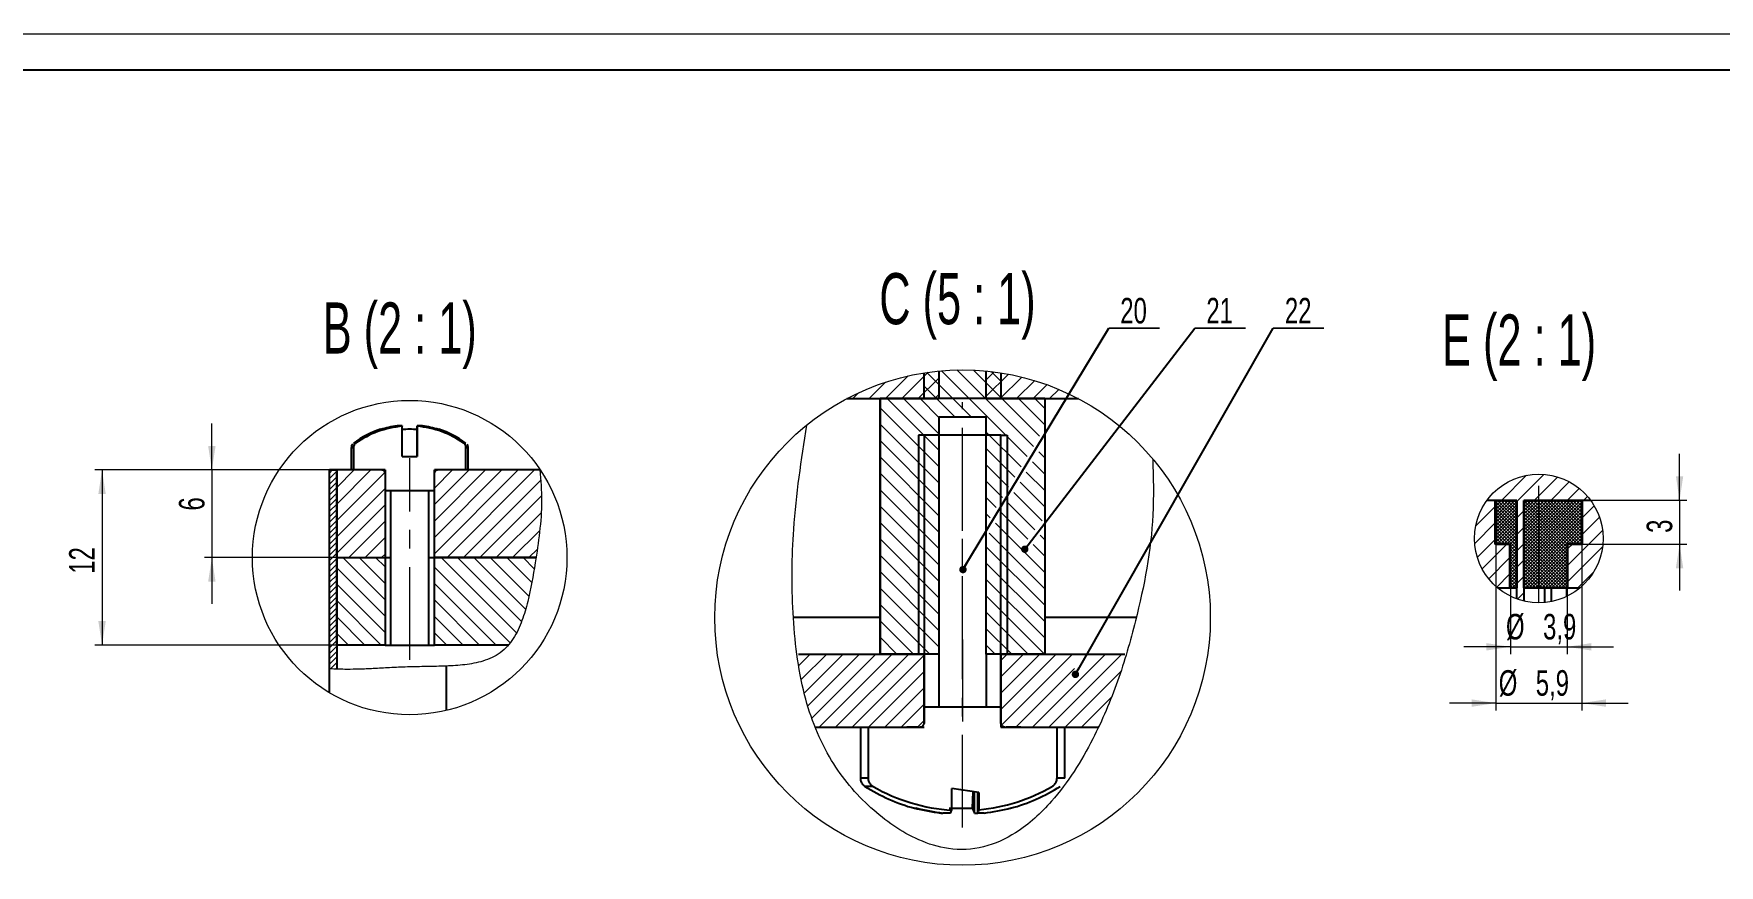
# Model space of a CAD drawing. Header units: millimetres. Extents: x 0 to 841, y -10 to 594.
# Drawn here: x 397.1 to 627.9, y 480.1 to 594 of the extents above; entities that cross this region are included whole.
import ezdxf

# ---------------------------------------------------------------- set-up
doc = ezdxf.new("R2010")
doc.units = ezdxf.units.MM
doc.linetypes.add('CENTERX2', pattern=[20.32, 12.7, -2.54, 2.54, -2.54])
doc.layers.add('FORMAT', color=7, linetype='Continuous')
doc.layers.add('ОСЕВЫЕ', color=7, linetype='Continuous')
doc.styles.add('SLDTEXTSTYLE0', font='TXT', dxfattribs={"width": 0.7})
doc.styles.add('SLDTEXTSTYLE5', font='TXT', dxfattribs={"width": 0.633333})
doc.dimstyles.new('SLDDIMSTYLE1', dxfattribs={"dimtxt": 0.18, "dimasz": 1.016, "dimexe": 0, "dimexo": 0.0625, "dimgap": 0, "dimtad": 0, "dimtih": 1, "dimtoh": 1, "dimdec": 0, "dimrnd": 1e-09, "dimzin": 0, "dimdsep": 46, "dimtxsty": 'Standard', "dimblk1": 'DOT', "dimblk2": 'DOT', "dimsah": 1, "dimcen": 0.09, "dimadec": 0, "dimazin": 0, "dimtfac": 1.016, "dimtdec": 0, "dimtofl": 0, "dimtmove": 0, "dimatfit": 3, "dimldrblk": 'DOT', "dimfxl": 0, "dimfrac": 2, "dimtolj": 1, "dimtzin": 0, "dimarcsym": 0})
doc.dimstyles.new('SLDDIMSTYLE5', dxfattribs={"dimtxt": 3.5, "dimasz": 3.302, "dimexe": 0, "dimexo": 0.0625, "dimgap": 0.875, "dimtad": 2, "dimlfac": 0.5, "dimrnd": 1e-09, "dimzin": 12, "dimdsep": 46, "dimtxsty": 'SLDTEXTSTYLE0', "dimsah": 1, "dimcen": 0.09, "dimadec": 0, "dimazin": 3, "dimtfac": 1, "dimtmove": 0, "dimatfit": 0, "dimfxl": 0, "dimfrac": 2, "dimtolj": 1, "dimtzin": 12, "dimarcsym": 0})
doc.dimstyles.new('SLDDIMSTYLE6', dxfattribs={"dimtxt": 3.5, "dimasz": 3.302, "dimexe": 0, "dimexo": 0.0625, "dimgap": 0.875, "dimtad": 2, "dimdec": 1, "dimlfac": 0.5, "dimrnd": 1e-09, "dimzin": 12, "dimdsep": 46, "dimtxsty": 'SLDTEXTSTYLE0', "dimsah": 1, "dimcen": 0.09, "dimadec": 0, "dimazin": 3, "dimtfac": 1, "dimtdec": 1, "dimtmove": 0, "dimatfit": 0, "dimfxl": 0, "dimfrac": 2, "dimtolj": 1, "dimtzin": 12, "dimarcsym": 0})
doc.dimstyles.new('SLDDIMSTYLE8', dxfattribs={"dimtxt": 3.5, "dimasz": 3.302, "dimexe": 0, "dimexo": 0.0625, "dimgap": 0.875, "dimtad": 2, "dimlfac": 0.5, "dimrnd": 1e-09, "dimzin": 12, "dimdsep": 46, "dimtxsty": 'SLDTEXTSTYLE0', "dimsah": 1, "dimcen": 0.09, "dimadec": 0, "dimazin": 3, "dimtfac": 1, "dimtofl": 0, "dimtmove": 0, "dimatfit": 3, "dimfxl": 0, "dimfrac": 2, "dimtolj": 1, "dimtzin": 12, "dimarcsym": 0})

# ---------------------------------------------------------------- blocks, each defined once
blk = doc.blocks.new('SW_HATCH_1')
at = {"color": 0, "linetype": 'Continuous', "lineweight": 18}
for p, q in [((0, 0), (3.43, 3.43)), ((2.08, -0.17), (5.8, 3.56)), ((4.49, 0), (7.69, 3.2)), ((6.74, 0), (9.27, 2.53)), ((-0.8, -0.8), (0, 0)), ((-0.8, -1.25), (0.45, 0)), ((-0.8, -1.7), (0.9, 0)), ((-0.8, -2.15), (1.35, 0)), ((-0.8, -2.59), (1.8, 0)), ((2.08, -2.19), (-0.11, 0)), ((2.08, -1.74), (0.34, 0)), ((2.08, -1.29), (0.79, 0)), ((2.08, -0.84), (1.24, 0)), ((2.08, -0.39), (1.69, 0)), ((3.04, -0.1), (3.14, 0)), ((3.04, -0.55), (3.59, 0)), ((3.04, -1), (4.04, 0)), ((3.04, -1.45), (4.49, 0)), ((3.04, -1.9), (4.94, 0)), ((3.04, -2.35), (5.39, 0)), ((3.04, -2.8), (5.84, 0)), ((3.04, -3.25), (6.29, 0)), ((3.04, -3.7), (6.74, 0)), ((3.04, -4.15), (7.18, 0)), ((3.04, -4.59), (7.63, 0)), ((3.04, -5.04), (8.08, 0)), ((3.04, -5.49), (8.53, 0)), ((3.04, -5.94), (8.98, 0)), ((3.04, -6.39), (9.43, 0)), ((3.04, -6.84), (9.88, 0)), ((3.04, -7.29), (10.33, 0)), ((3.04, -7.74), (10.78, 0)), ((9.48, -6), (3.48, 0)), ((9.93, -6), (3.93, 0)), ((10.38, -6), (4.38, 0)), ((10.83, -6), (4.83, 0)), ((11, -5.72), (5.28, 0)), ((11, -5.27), (5.73, 0)), ((11, -4.82), (6.18, 0)), ((11, -4.37), (6.63, 0)), ((11, -3.92), (7.08, 0)), ((11, -3.47), (7.52, 0)), ((11, -3.02), (7.97, 0)), ((11, -2.58), (8.42, 0)), ((11, -2.13), (8.87, 0)), ((8.98, 0), (10.62, 1.64)), ((11, -1.68), (9.32, 0)), ((11, -1.23), (9.77, 0)), ((11, -0.78), (10.22, 0)), ((11, -0.33), (10.67, 0)), ((11.1, -0.13), (11.23, 0)), ((11.23, 0), (11.76, 0.54)), ((-3.55, -3.55), (-0.9, -0.9)), ((-0.8, -0.35), (-0.45, 0)), ((-0.8, -3.04), (2.08, -0.17)), ((2.08, -3.09), (-0.8, -0.21)), ((-0.8, -3.49), (2.08, -0.61)), ((2.08, -3.54), (-0.8, -0.66)), ((-0.8, -3.94), (2.08, -1.06)), ((2.08, -3.98), (-0.8, -1.11)), ((-0.8, -4.39), (2.08, -1.51)), ((2.08, -4.43), (-0.8, -1.55)), ((-0.8, -4.84), (2.08, -1.96)), ((2.08, -4.88), (-0.8, -2)), ((2.08, -2.64), (-0.56, 0)), ((2.08, -2.41), (3.04, -1.45)), ((9.03, -6), (3.04, 0)), ((3.04, -8.19), (11, -0.23)), ((9, -6.41), (3.04, -0.45)), ((3.04, -8.64), (11, -0.68)), ((9, -6.86), (3.04, -0.9)), ((3.04, -9.08), (11, -1.13)), ((9, -7.31), (3.04, -1.35)), ((3.04, -9.53), (11, -1.57)), ((9, -7.76), (3.04, -1.8)), ((3.04, -9.98), (11, -2.02)), ((9, -8.21), (3.04, -2.25)), ((11.1, -2.37), (12.7, -0.77)), ((11.1, -4.62), (13.41, -2.31)), ((-3.68, -5.92), (-0.9, -3.14)), ((-0.8, -5.29), (2.08, -2.41)), ((2.08, -5.33), (-0.8, -2.45)), ((-0.8, -5.74), (2.08, -2.86)), ((2.08, -5.78), (-0.8, -2.9)), ((2.08, -6.23), (-0.8, -3.35)), ((2.08, -6.68), (-0.8, -3.8)), ((0.95, -6), (-0.8, -4.25)), ((-0.61, -6), (2.08, -3.31)), ((-0.16, -6), (2.08, -3.76)), ((0.29, -6), (2.08, -4.21)), ((2.08, -4.66), (3.04, -3.7)), ((3.04, -10.43), (11, -2.47)), ((9, -8.66), (3.04, -2.7)), ((3.04, -10.88), (11, -2.92)), ((9, -9.11), (3.04, -3.15)), ((3.04, -11.33), (11, -3.37)), ((9, -9.55), (3.04, -3.6)), ((3.04, -11.78), (11, -3.82)), ((9, -10), (3.04, -4.05)), ((9, -10.45), (3.04, -4.49)), ((9.1, -8.86), (13.84, -4.12)), ((9.27, -6), (11, -4.27)), ((-3.32, -7.81), (-0.9, -5.39)), ((-2.66, -9.39), (0.74, -6)), ((0.5, -6), (-0.8, -4.7)), ((0.05, -6), (-0.8, -5.15)), ((-0.39, -6), (-0.8, -5.6)), ((0.74, -6), (2.08, -4.66)), ((1.18, -6), (2.08, -5.1)), ((1.2, -6.43), (2.08, -5.55)), ((1.2, -6.88), (2.08, -6)), ((2.08, -7.13), (1.2, -6.25)), ((1.2, -7.33), (2.08, -6.45)), ((2.08, -7.58), (1.2, -6.7)), ((1.2, -7.78), (2.08, -6.9)), ((2.08, -6.9), (3.04, -5.94)), ((9, -10.9), (3.04, -4.94)), ((9, -11.35), (3.04, -5.39)), ((9, -11.8), (3.04, -5.84)), ((8.75, -12), (3.04, -6.29)), ((8.3, -12), (3.04, -6.74)), ((3.27, -12), (9, -6.27)), ((3.72, -12), (9, -6.72)), ((9.1, -6.62), (9.72, -6)), ((9.1, -11.11), (13.83, -6.38)), ((9.72, -6), (11, -4.72)), ((10.16, -6), (11, -5.17)), ((10.61, -6), (11, -5.62)), ((-1.76, -10.74), (1.1, -7.88)), ((2.08, -8.03), (1.2, -7.15)), ((1.2, -8.23), (2.08, -7.35)), ((2.08, -8.47), (1.2, -7.6)), ((1.2, -8.68), (2.08, -7.8)), ((2.08, -8.92), (1.2, -8.05)), ((1.2, -9.13), (2.08, -8.25)), ((2.08, -9.37), (1.2, -8.49)), ((1.2, -9.57), (2.08, -8.7)), ((2.08, -9.82), (1.2, -8.94)), ((1.2, -10.02), (2.08, -9.15)), ((2.08, -9.15), (3.04, -8.19)), ((7.85, -12), (3.04, -7.19)), ((7.4, -12), (3.04, -7.64)), ((6.95, -12), (3.04, -8.09)), ((6.5, -12), (3.04, -8.54)), ((6.05, -12), (3.04, -8.98)), ((4.16, -12), (9, -7.17)), ((4.61, -12), (9, -7.62)), ((5.06, -12), (9, -8.07)), ((5.51, -12), (9, -8.51)), ((5.96, -12), (9, -8.96)), ((-0.66, -11.88), (1.1, -10.12)), ((2.08, -10.27), (1.2, -9.39)), ((1.2, -10.47), (2.08, -9.59)), ((2.08, -10.72), (1.2, -9.84)), ((1.2, -10.92), (2.08, -10.04)), ((2.08, -11.17), (1.2, -10.29)), ((1.2, -11.37), (2.08, -10.49)), ((2.08, -11.62), (1.2, -10.74)), ((1.2, -11.82), (2.08, -10.94)), ((2.01, -12), (1.2, -11.19)), ((1.47, -12), (2.08, -11.39)), ((2.08, -11.39), (3.04, -10.43)), ((5.61, -12), (3.04, -9.43)), ((5.16, -12), (3.04, -9.88)), ((4.71, -12), (3.04, -10.33)), ((4.26, -12), (3.04, -10.78)), ((3.81, -12), (3.04, -11.23)), ((6.41, -12), (9, -9.41)), ((6.86, -12), (9, -9.86)), ((7.31, -12), (9, -10.31)), ((7.76, -12), (9, -10.76)), ((8.21, -12), (9, -11.21)), ((10.45, -12), (12.57, -9.88)), ((1.56, -12), (1.2, -11.64)), ((1.92, -12), (2.08, -11.84)), ((2.19, -13.53), (3.04, -12.68)), ((3.36, -12), (3.04, -11.68)), ((8.65, -12), (9, -11.66))]:
    blk.add_line(p, q, dxfattribs=at)
blk = doc.blocks.new('_D_11')
at = {"color": 7, "linetype": 'Continuous', "lineweight": 18}
for p, q in [((597.29, 524.07), (597.29, 501.29)), ((609.08, 524.07), (609.08, 501.29)), ((597.29, 502.29), (590.94, 502.29)), ((597.29, 502.29), (609.08, 502.29)), ((609.08, 502.29), (615.43, 502.29))]:
    blk.add_line(p, q, dxfattribs=at)
for points in [[(597.29, 502.29), (593.98, 502.8), (593.98, 501.78)], [(609.08, 502.29), (612.38, 501.78), (612.38, 502.8)]]:
    blk.add_solid(points, dxfattribs=at)
at = {"color": 7, "linetype": 'Continuous', "lineweight": 18, "char_height": 3.5, "attachment_point": 1, "rotation": 0.0006, "style": 'SLDTEXTSTYLE0'}
for s, insert in [('%%c', (597.7, 506.8)), ('5,9', (602.77, 506.8))]:
    blk.add_mtext(s, dxfattribs=dict(at, insert=insert))
blk = doc.blocks.new('_D_12')
at = {"color": 7, "linetype": 'Continuous', "lineweight": 18}
for p, q in [((599.29, 518.07), (599.29, 509)), ((607.08, 518.07), (607.08, 509)), ((599.29, 510), (592.94, 510)), ((599.29, 510), (607.08, 510)), ((607.08, 510), (613.43, 510))]:
    blk.add_line(p, q, dxfattribs=at)
for points in [[(599.29, 510), (595.98, 510.51), (595.98, 509.49)], [(607.08, 510), (610.38, 509.49), (610.38, 510.51)]]:
    blk.add_solid(points, dxfattribs=at)
at = {"color": 7, "linetype": 'Continuous', "lineweight": 18, "char_height": 3.5, "attachment_point": 1, "rotation": 0.0006, "style": 'SLDTEXTSTYLE0'}
for s, insert in [('%%c', (598.69, 514.51)), ('3,9', (603.77, 514.51))]:
    blk.add_mtext(s, dxfattribs=dict(at, insert=insert))
blk = doc.blocks.new('_D_13')
at = {"color": 7, "linetype": 'Continuous', "lineweight": 18}
for p, q in [((622.47, 530.07), (622.47, 536.42)), ((609.18, 530.07), (623.47, 530.07)), ((622.47, 530.07), (622.47, 524.07)), ((609.18, 524.07), (623.47, 524.07)), ((622.47, 524.07), (622.47, 517.72))]:
    blk.add_line(p, q, dxfattribs=at)
for points in [[(622.47, 530.07), (622.97, 533.37), (621.96, 533.37)], [(622.47, 524.07), (621.96, 520.77), (622.97, 520.77)]]:
    blk.add_solid(points, dxfattribs=at)
at = {"color": 7, "linetype": 'Continuous', "lineweight": 18, "insert": (617.96, 525.61), "char_height": 3.5, "attachment_point": 1, "rotation": 90.0006, "style": 'SLDTEXTSTYLE0'}
blk.add_mtext('3', dxfattribs=at)
blk = doc.blocks.new('SW_HATCH_3')
at = {"color": 0, "linetype": 'Continuous', "lineweight": 18}
for p, q in [((-2.61, 23.58), (-2.19, 24)), ((-2.61, 22.83), (-1.61, 23.83)), ((-1.61, 23.83), (-1.44, 24)), ((-1.61, 21.58), (0.8, 24)), ((-1.61, 19.34), (3.05, 24)), ((-1.61, 17.09), (5.01, 23.71)), ((11.77, 23.74), (12.03, 24)), ((11.77, 21.5), (14.27, 24)), ((11.77, 19.25), (16.52, 24)), ((11.77, 17.01), (18.76, 24)), ((11.77, 14.76), (21.01, 24)), ((11.77, 12.52), (23.25, 24)), ((13.5, 12), (25.5, 24)), ((-2.61, 22.08), (-1.61, 23.08)), ((-2.61, 21.33), (-1.61, 22.33)), ((-2.61, 20.58), (-1.61, 21.58)), ((-2.61, 19.84), (-1.61, 20.84)), ((-1.61, 14.85), (5.01, 21.47)), ((15.74, 12), (26.36, 22.61)), ((-2.61, 19.09), (-1.61, 20.09)), ((-2.61, 18.34), (-1.61, 19.34)), ((-2.61, 17.59), (-1.61, 18.59)), ((-1.61, 12.6), (5.01, 19.22)), ((17.99, 12), (26.45, 20.46)), ((-2.61, 16.84), (-1.61, 17.84)), ((-2.61, 16.09), (-1.61, 17.09)), ((-2.61, 15.35), (-1.61, 16.35)), ((0.03, 12), (5.01, 16.98)), ((20.23, 12), (26.39, 18.15)), ((-2.61, 14.6), (-1.61, 15.6)), ((-2.61, 13.85), (-1.61, 14.85)), ((-2.61, 13.1), (-1.61, 14.1)), ((2.27, 12), (5.01, 14.73)), ((22.48, 12), (26.19, 15.71)), ((-2.61, 12.35), (-1.61, 13.35)), ((-2.61, 11.6), (-1.61, 12.6)), ((-2.61, 10.86), (-1.61, 11.86)), ((5.01, 6.22), (-0.77, 12)), ((5.01, 8.46), (1.47, 12)), ((5.01, 10.71), (3.72, 12)), ((4.52, 12), (5.01, 12.49)), ((23.02, 1.68), (12.7, 12)), ((23.71, 3.23), (14.94, 12)), ((24.26, 4.92), (17.19, 12)), ((24.72, 6.71), (19.43, 12)), ((25.1, 8.57), (21.68, 12)), ((25.44, 10.48), (23.92, 12)), ((24.72, 12), (25.87, 13.14)), ((-2.61, 10.11), (-1.61, 11.11)), ((-2.61, 9.36), (-1.61, 10.36)), ((-2.61, 8.61), (-1.61, 9.61)), ((5.01, 3.97), (-1.61, 10.59)), ((22.15, 0.3), (11.77, 10.68)), ((-2.61, 7.86), (-1.61, 8.86)), ((-2.61, 7.11), (-1.61, 8.11)), ((-2.61, 6.37), (-1.61, 7.37)), ((5.01, 1.73), (-1.61, 8.35)), ((20.21, 0), (11.77, 8.44)), ((-2.61, 5.62), (-1.61, 6.62)), ((-2.61, 4.87), (-1.61, 5.87)), ((-2.61, 4.12), (-1.61, 5.12)), ((4.49, 0), (-1.61, 6.1)), ((17.96, 0), (11.77, 6.19)), ((-2.61, 3.37), (-1.61, 4.37)), ((-2.61, 2.62), (-1.61, 3.62)), ((-2.61, 1.88), (-1.61, 2.88)), ((2.25, 0), (-1.61, 3.86)), ((15.72, 0), (11.77, 3.95)), ((-2.61, 1.13), (-1.61, 2.13)), ((-2.61, 0.38), (-1.61, 1.38)), ((-2.61, -0.37), (-1.61, 0.63)), ((0, 0), (-1.61, 1.61)), ((13.47, 0), (11.77, 1.7)), ((-2.61, -1.12), (-1.61, -0.12)), ((-2.61, -1.87), (-1.61, -0.87)), ((-2.61, -2.61), (-1.61, -1.61)), ((-2.48, -3.23), (-1.61, -2.36)), ((-1.78, -3.28), (-1.61, -3.11))]:
    blk.add_line(p, q, dxfattribs=at)
blk = doc.blocks.new('_D_15')
at = {"color": 7, "linetype": 'Continuous', "lineweight": 18}
for p, q in [((421.45, 534.23), (421.45, 540.58)), ((438.55, 534.23), (420.45, 534.23)), ((421.45, 534.23), (421.45, 522.23)), ((438.55, 522.23), (420.45, 522.23)), ((421.45, 522.23), (421.45, 515.88))]:
    blk.add_line(p, q, dxfattribs=at)
for points in [[(421.45, 534.23), (421.96, 537.53), (420.94, 537.53)], [(421.45, 522.23), (420.94, 518.92), (421.96, 518.92)]]:
    blk.add_solid(points, dxfattribs=at)
at = {"color": 7, "linetype": 'Continuous', "lineweight": 18, "insert": (416.94, 528.67), "char_height": 3.5, "attachment_point": 1, "rotation": 90.0003, "style": 'SLDTEXTSTYLE0'}
blk.add_mtext('6', dxfattribs=at)
blk = doc.blocks.new('_D_16')
at = {"color": 7, "linetype": 'Continuous', "lineweight": 18}
for p, q in [((438.55, 534.23), (405.41, 534.23)), ((406.41, 534.23), (406.41, 510.23)), ((438.55, 510.23), (405.41, 510.23))]:
    blk.add_line(p, q, dxfattribs=at)
for points in [[(406.41, 534.23), (405.9, 530.92), (406.92, 530.92)], [(406.41, 510.23), (406.92, 513.53), (405.9, 513.53)]]:
    blk.add_solid(points, dxfattribs=at)
at = {"color": 7, "linetype": 'Continuous', "lineweight": 18, "insert": (401.9, 520.01), "char_height": 3.5, "attachment_point": 1, "rotation": 90.0003, "style": 'SLDTEXTSTYLE0'}
blk.add_mtext('12', dxfattribs=at)
blk = doc.blocks.new('SW_HATCH_4')
at = {"color": 0, "linetype": 'Continuous', "lineweight": 18}
for p, q in [((4.49, 0), (7.6, 3.11)), ((6.74, 0), (10.34, 3.61)), ((8.98, 0), (11.79, 2.81)), ((13.71, 0), (10.13, 3.58)), ((15.95, 0), (12.14, 3.81)), ((18.2, 0), (14.27, 3.93)), ((20.3, 0.14), (16.54, 3.9)), ((18.28, 2.57), (19.37, 3.66)), ((18.28, 0.32), (21.31, 3.35)), ((20.3, 2.39), (18.98, 3.7)), ((20.21, 0), (23.16, 2.95)), ((22.45, 0), (24.92, 2.47)), ((0, 0), (0.8, 0.8)), ((2.25, 0), (4.5, 2.26)), ((11.79, -7.06), (4.73, 0)), ((11.79, -4.82), (6.97, 0)), ((11.79, -2.57), (9.22, 0)), ((11.46, 0), (9.77, 1.69)), ((11.23, 0), (11.79, 0.57)), ((13.96, -2.5), (11.46, 0)), ((16.21, -2.5), (13.71, 0)), ((23.89, -7.94), (15.95, 0)), ((24.74, -6.54), (18.2, 0)), ((25.59, -5.14), (20.44, 0)), ((26.29, -3.6), (22.69, 0)), ((24.7, 0), (26.6, 1.9)), ((26.29, -1.36), (24.93, 0)), ((26.94, 0), (28.21, 1.27)), ((11.79, -9.31), (3.78, -1.29)), ((11.79, -11.55), (3.78, -3.54)), ((23.05, -9.34), (18.28, -4.58)), ((11.79, -13.8), (3.78, -5.78)), ((22.2, -10.74), (18.28, -6.82)), ((11.79, -16.04), (3.78, -8.03)), ((21.35, -12.13), (18.28, -9.07)), ((26.29, -10.34), (24.62, -8.67)), ((26.29, -8.09), (25.47, -7.27)), ((11.79, -18.29), (3.78, -10.27)), ((20.5, -13.53), (18.28, -11.31)), ((26.29, -14.83), (22.93, -11.46)), ((26.29, -12.58), (23.77, -10.07)), ((11.79, -20.53), (3.78, -12.52)), ((19.66, -14.93), (18.28, -13.56)), ((25.94, -16.72), (22.08, -12.86)), ((11.79, -22.78), (3.78, -14.76)), ((18.81, -16.33), (18.28, -15.8)), ((23.99, -19.26), (20.39, -15.66)), ((24.96, -17.99), (21.23, -14.26)), ((11.79, -25.02), (3.78, -17.01)), ((26.29, -26.05), (18.69, -18.45)), ((26.29, -23.81), (19.54, -17.05)), ((11.79, -27.27), (3.78, -19.25)), ((26.29, -28.3), (18.28, -20.29)), ((26.29, -21.56), (24.7, -19.97)), ((26.29, -19.32), (25.67, -18.7)), ((11.79, -29.51), (3.78, -21.5)), ((26.29, -30.54), (18.28, -22.54)), ((11.79, -31.76), (3.78, -23.74)), ((26.29, -32.79), (18.28, -24.78)), ((11.79, -34), (3.78, -25.99)), ((26.26, -35), (18.28, -27.03)), ((10.54, -35), (3.78, -28.23)), ((24.01, -35), (18.28, -29.27)), ((8.3, -35), (3.78, -30.48)), ((21.77, -35), (18.28, -31.52)), ((6.05, -35), (3.78, -32.73)), ((19.52, -35), (18.28, -33.76)), ((-7.42, -36.61), (-5.81, -35)), ((-7.07, -38.5), (-3.57, -35)), ((-6.65, -40.33), (-1.32, -35)), ((-6.17, -42.09), (0.92, -35)), ((-5.62, -43.78), (3.17, -35)), ((-4.59, -45), (5.41, -35)), ((-2.34, -45), (7.66, -35)), ((-0.1, -45), (9.77, -35.13)), ((3.81, -35), (3.78, -34.97)), ((20.31, -35.82), (21.13, -35)), ((20.31, -38.07), (23.37, -35)), ((20.31, -40.31), (25.62, -35)), ((20.31, -42.56), (27.86, -35)), ((20.31, -44.8), (30.11, -35)), ((24.6, -45), (34.6, -35)), ((26.84, -45), (36.84, -35)), ((2.15, -45), (9.77, -37.37)), ((22.35, -45), (30.39, -36.96)), ((29.09, -45), (36.73, -37.36)), ((4.39, -45), (9.77, -39.62)), ((31.33, -45), (35.44, -40.89)), ((6.64, -45), (9.77, -41.86)), ((8.88, -45), (9.77, -44.11)), ((33.58, -45), (33.75, -44.82))]:
    blk.add_line(p, q, dxfattribs=at)
blk = doc.blocks.new('SW_NOTE_23')
at = {"color": 0, "linetype": 'Continuous', "lineweight": 0}
for p, q in [((0, 0), (6.94, 0)), ((6.94, 0), (0, 0)), ((0, 0), (6.94, 0)), ((6.94, 0), (0, 0)), ((0, 0), (6.94, 0)), ((6.94, 0), (0, 0))]:
    blk.add_line(p, q, dxfattribs=at)
at = {"color": 0, "linetype": 'Continuous', "lineweight": 0, "insert": (3.41, 4.17), "char_height": 3.5, "attachment_point": 2, "style": 'SLDTEXTSTYLE0'}
blk.add_mtext('21', dxfattribs=at)
blk = doc.blocks.new('_Dot')
at = {"color": 0, "linetype": 'ByBlock', "lineweight": -2}
blk.add_line((-0.5, 0), (-1, 0), dxfattribs=at)
at = {"color": 0, "linetype": 'ByBlock', "const_width": 0.5}
blk.add_lwpolyline([(-0.25, 0, 1), (0.25, 0, 1)], format="xyb", close=True, dxfattribs=at)
blk = doc.blocks.new('SW_NOTE_24')
at = {"color": 0, "linetype": 'Continuous', "lineweight": 0}
for p, q in [((0, 0), (6.94, 0)), ((6.94, 0), (0, 0)), ((0, 0), (6.94, 0)), ((6.94, 0), (0, 0)), ((0, 0), (6.94, 0)), ((6.94, 0), (0, 0))]:
    blk.add_line(p, q, dxfattribs=at)
at = {"color": 0, "linetype": 'Continuous', "lineweight": 0, "insert": (3.41, 4.17), "char_height": 3.5, "attachment_point": 2, "style": 'SLDTEXTSTYLE0'}
blk.add_mtext('20', dxfattribs=at)
blk = doc.blocks.new('SW_NOTE_25')
at = {"color": 0, "linetype": 'Continuous', "lineweight": 0}
for p, q in [((0, 0), (6.94, 0)), ((6.94, 0), (0, 0)), ((0, 0), (6.94, 0)), ((6.94, 0), (0, 0)), ((0, 0), (6.94, 0)), ((6.94, 0), (0, 0))]:
    blk.add_line(p, q, dxfattribs=at)
at = {"color": 0, "linetype": 'Continuous', "lineweight": 0, "insert": (3.41, 4.17), "char_height": 3.5, "attachment_point": 2, "style": 'SLDTEXTSTYLE0'}
blk.add_mtext('22', dxfattribs=at)

msp = doc.modelspace()

# ---------------------------------------------------------------- linework, layer by layer
at = {"color": 7, "linetype": 'Continuous', "lineweight": 25}
for p, q in [((836, 589), (20, 589)), ((518.997, 544), (518.997, 547.524)), ((521.017, 547.779), (521.017, 544)), ((527.51, 544), (527.51, 547.78)), ((529.529, 547.524), (529.529, 544)), ((508.404, 544), (521.017, 544)), ((513.001, 544), (513.002, 509.003)), ((513.003, 509), (513.002, 544)), ((535.514, 544), (513.002, 544)), ((529.529, 544), (518.997, 544)), ((527.51, 544), (540.125, 544)), ((535.514, 544), (535.514, 509)), ((535.525, 544), (535.525, 509)), ((447.516, 540.268), (447.516, 540.208)), ((447.516, 536.086), (447.516, 540.208)), ((449.576, 540.208), (449.576, 540.268)), ((450.282, 540.268), (449.576, 540.268)), ((449.576, 540.268), (449.576, 536.086)), ((449.576, 540.208), (449.576, 536.086)), ((521.017, 541.5), (527.51, 541.5)), ((449.576, 539.762), (449.576, 536.086)), ((529.53, 539), (518.999, 539)), ((440.546, 537.315), (440.546, 534.226)), ((440.837, 537.315), (440.837, 534.226)), ((447.516, 536.086), (449.576, 536.086)), ((456.256, 534.226), (456.256, 537.315)), ((456.546, 534.226), (456.546, 537.315)), ((438.546, 534.226), (437.546, 534.226)), ((437.546, 507.001), (437.546, 534.226)), ((437.546, 534.226), (438.546, 534.226)), ((437.546, 534.226), (437.546, 534.226)), ((438.546, 534.226), (438.546, 534.226)), ((438.546, 534.226), (438.546, 506.941)), ((445.164, 534.226), (438.546, 534.226)), ((438.546, 534.226), (438.546, 534.226)), ((440.546, 534.226), (438.546, 534.226)), ((438.546, 522.226), (438.546, 534.226)), ((444.7, 534.226), (440.837, 534.226)), ((466.367, 534.226), (451.928, 534.226)), ((456.256, 534.226), (452.393, 534.226)), ((466.428, 534.226), (456.546, 534.226)), ((466.367, 534.225), (466.43, 534.225)), ((466.367, 534.225), (466.43, 534.225)), ((597.186, 530.069), (596.091, 530.069)), ((600.164, 530.069), (596.091, 530.069)), ((597.186, 530.069), (597.186, 524.069)), ((597.286, 530.069), (600.164, 530.069)), ((597.286, 530.069), (597.286, 524.069)), ((601.123, 530.069), (609.082, 530.069)), ((610.275, 530.069), (601.123, 530.069)), ((609.082, 524.069), (609.082, 530.069)), ((609.182, 524.069), (609.182, 530.069)), ((610.275, 530.069), (609.182, 530.069)), ((599.186, 524.069), (597.186, 524.069)), ((597.286, 524.069), (599.287, 524.069)), ((599.186, 524.069), (599.187, 518.069)), ((599.287, 518.069), (599.287, 524.069)), ((607.081, 524.069), (609.082, 524.069)), ((607.081, 524.069), (607.081, 518.069)), ((607.181, 524.069), (607.143, 524.069)), ((607.182, 518.069), (607.181, 524.069)), ((609.182, 524.069), (607.181, 524.069)), ((438.546, 522.226), (445.165, 522.226)), ((438.546, 510.226), (438.546, 522.226)), ((445.165, 522.226), (445.165, 510.226)), ((451.928, 522.226), (465.854, 522.226)), ((465.768, 522.226), (451.928, 522.226)), ((451.928, 510.226), (451.928, 522.226)), ((597.564, 518.069), (599.187, 518.069)), ((597.565, 518.068), (600.164, 518.068)), ((599.302, 518.069), (599.187, 518.069)), ((599.287, 518.069), (600.164, 518.069)), ((599.287, 518.069), (600.103, 518.069)), ((601.124, 518.069), (607.081, 518.069)), ((601.124, 518.068), (603.946, 518.068)), ((603.946, 518.069), (603.946, 516.076)), ((604.946, 516.221), (604.946, 518.069)), ((604.946, 518.068), (606.981, 518.068)), ((606.981, 518.068), (606.981, 516.904)), ((606.981, 518.068), (608.802, 518.068)), ((607.182, 518.069), (607.073, 518.069)), ((607.182, 518.069), (608.802, 518.069)), ((513.002, 514.003), (501.153, 514.003)), ((548.02, 514.004), (535.525, 514.004)), ((445.165, 510.226), (438.546, 510.226)), ((445.165, 510.226), (451.928, 510.226)), ((462.062, 510.226), (451.928, 510.226)), ((501.783, 509), (518.999, 509)), ((501.853, 509.003), (513.002, 509.003)), ((513.002, 509.003), (513.003, 509.003)), ((521.018, 509), (513.003, 509)), ((518.999, 499.5), (518.999, 509)), ((535.514, 509), (527.509, 509)), ((529.53, 509), (546.479, 509)), ((529.53, 509), (529.53, 499)), ((535.514, 509), (535.525, 509)), ((535.525, 509.004), (546.478, 509.004)), ((437.546, 503.712), (437.546, 507.001)), ((453.546, 507.361), (453.546, 501.279)), ((504.064, 499), (518.999, 499)), ((510.265, 499), (510.265, 492.018)), ((511.324, 499), (511.324, 492.018)), ((511.324, 499), (518.309, 499)), ((529.53, 499), (542.895, 499)), ((530.22, 499), (537.206, 499)), ((537.206, 492.018), (537.206, 499)), ((538.265, 492.018), (538.265, 499)), ((526.515, 490.023), (522.805, 490.573)), ((522.805, 487.621), (522.805, 490.573)), ((525.627, 487.94), (525.708, 490.143)), ((526.515, 490.023), (526.515, 487.681)), ((522.628, 487.229), (521.585, 487.229)), ((525.901, 487.229), (526.36, 487.229)), ((527.217, 487.229), (526.318, 487.229))]:
    msp.add_line(p, q, dxfattribs=at)
at = {"color": 7, "linetype": 'CENTERX2', "lineweight": 18}
for p, q in [((524.263, 507), (524.263, 543.5)), ((524.265, 485.229), (524.264, 541)), ((448.546, 508.226), (448.546, 535.826)), ((603.184, 524.069), (603.184, 532.069)), ((603.184, 516.069), (603.184, 524.069)), ((524.263, 511), (524.263, 499.763))]:
    msp.add_line(p, q, dxfattribs=at)
at = {"color": 7, "linetype": 'Continuous', "lineweight": 18}
for p, q in [((451.928, 531.426), (451.128, 531.426)), ((445.165, 510.226), (445.965, 510.226)), ((521.018, 501.763), (518.999, 501.763))]:
    msp.add_line(p, q, dxfattribs=at)
at = {"color": 7, "linetype": 'Continuous', "lineweight": 25, "flags": 128}
for points in [[(516.763, 544), (516.815, 544), (517.526, 544), (518.997, 544)], [(529.529, 544), (531.001, 544), (531.712, 544), (531.763, 544)], [(447.516, 540.268), (447.41, 540.268), (447.308, 540.268), (447.211, 540.268), (447.119, 540.268), (447.033, 540.268), (446.953, 540.268), (446.878, 540.268), (446.811, 540.268)], [(446.811, 540.268), (446.878, 540.268), (446.953, 540.268), (447.033, 540.268), (447.119, 540.268), (447.211, 540.268), (447.308, 540.268), (447.41, 540.268), (447.516, 540.268)], [(449.576, 540.268), (449.683, 540.268), (449.785, 540.268), (449.882, 540.268), (449.973, 540.268), (450.06, 540.268), (450.14, 540.268), (450.214, 540.268), (450.282, 540.268)], [(449.576, 540.268), (449.576, 540.227), (449.576, 540.179), (449.576, 540.125), (449.576, 540.065), (449.576, 539.998), (449.576, 539.926), (449.576, 539.847), (449.576, 539.762)], [(449.576, 536.086), (449.576, 539.755), (449.576, 540.268)], [(521.017, 541.5), (521.017, 529.001), (521.018, 509)], [(527.509, 509), (527.509, 521.499), (527.51, 541.5)], [(444.577, 539.762), (444.569, 539.778), (444.563, 539.79), (444.56, 539.797), (444.559, 539.799), (444.559, 539.799)], [(452.515, 539.762), (452.523, 539.778), (452.529, 539.79), (452.533, 539.797), (452.534, 539.799), (452.533, 539.797), (452.529, 539.79), (452.523, 539.778), (452.515, 539.762)], [(518.999, 539), (518.999, 524.001), (518.999, 499.5)], [(529.53, 499.5), (529.53, 514.499), (529.53, 539)], [(445.164, 534.226), (445.165, 526.226), (445.165, 522.226)], [(445.164, 533.826), (445.165, 525.826), (445.165, 510.226)], [(451.928, 522.226), (451.928, 530.225), (451.928, 534.226)], [(451.928, 510.226), (451.928, 518.225), (451.928, 533.826)], [(600.164, 530.069), (600.164, 529.069), (600.164, 525.069), (600.164, 518.069)], [(600.165, 516.576), (600.165, 517.068), (600.164, 530.069)], [(601.124, 518.069), (601.124, 519.068), (601.124, 523.068), (601.123, 530.069)], [(601.123, 530.069), (601.123, 529.069), (601.123, 525.069), (601.124, 516.287)], [(601.084, 518.069), (602.006, 518.069), (603.184, 518.069), (603.946, 518.069)], [(603.946, 518.069), (603.184, 518.069), (601.975, 518.069), (601.093, 518.069)], [(603.946, 518.069), (603.984, 518.069), (604.092, 518.069), (604.255, 518.069), (604.446, 518.069), (604.637, 518.069), (604.799, 518.069), (604.908, 518.069), (604.946, 518.069)], [(604.946, 518.069), (605.43, 518.069), (606.288, 518.069), (606.857, 518.069), (607.081, 518.069)], [(518.999, 509), (517.527, 509), (516.816, 509), (516.765, 509)], [(531.765, 509), (531.713, 509), (531.002, 509), (529.53, 509)], [(518.309, 499), (516.903, 499), (516.619, 499)], [(532.228, 499), (531.626, 499), (530.22, 499)], [(521.312, 487.229), (521.4, 487.229), (521.495, 487.229), (521.585, 487.229)]]:
    msp.add_lwpolyline(points, dxfattribs=at)
at = {"color": 8, "linetype": 'Continuous', "lineweight": 25, "flags": 128}
for points in [[(440.839, 537.895), (440.855, 537.895), (441.141, 537.895)], [(455.951, 537.895), (456.238, 537.895), (456.253, 537.895)], [(440.546, 537.315), (440.558, 537.315), (440.837, 537.315)], [(456.256, 537.315), (456.535, 537.315), (456.546, 537.315)], [(511.324, 492.018), (510.382, 492.018), (510.265, 492.018)], [(538.265, 492.018), (538.147, 492.018), (537.206, 492.018)], [(512.006, 490.877), (511.036, 490.877), (510.893, 490.877)]]:
    msp.add_lwpolyline(points, dxfattribs=at)
at = {"color": 7, "linetype": 'Continuous', "lineweight": 18}
for centre, radius in [((524.265, 514.001), 33.934), ((448.546, 522.226), 21.535), ((603.183, 524.848), 8.806)]:
    msp.add_circle(centre, radius, dxfattribs=at)
at = {"color": 7, "linetype": 'Continuous', "lineweight": 25}
for centre, radius, start, end in [((448.546, 527.426), 12.823, 94.60734, 125.2721), ((448.546, 527.426), 12.959, 97.69694, 107.83565), ((448.546, 527.426), 12.823, 54.72854, 85.39298), ((448.546, 527.426), 12.959, 72.16506, 82.3038), ((448.547, 527.425), 13, 107.86295, 126.35824), ((448.546, 525.442), 14.357, 85.88633, 94.1145), ((448.546, 527.426), 13, 53.642, 72.13772), ((524.265, 512.001), 25, 237.66449, 254.74342), ((524.265, 512.001), 24.423, 239.87138, 266.57412), ((524.264, 512.001), 24.423, 275.28779, 300.12922), ((524.265, 512), 24.999, 285.2569, 302.33658), ((524.13, 511.876), 24.807, 254.77311, 263.47817), ((517.72, 488.141), 0.262, 262.54061, 309.70144), ((524.402, 511.873), 24.805, 254.77299, 263.47895), ((523.782, 515.134), 27.257, 267.12553, 273.88275), ((521.035, 488.184), 1.857, 329.06216, 342.3556), ((524.265, 515.25), 27.37, 269.82211, 272.86752), ((528.271, 488.551), 2.713, 193.01461, 209.14696), ((524.58, 488.256), 2.018, 329.42884, 343.46602), ((524.399, 511.876), 24.807, 276.52273, 285.22777), ((530.8, 488.013), 0.136, 242.32034, 327.70888)]:
    msp.add_arc(centre, radius, start, end, dxfattribs=at)
at = {"color": 7, "linetype": 'Continuous', "lineweight": 18}
for points, knots in [([(550.321, 535.739), (550.386, 533.183), (550.576, 525.714), (548.597, 515.478), (545.659, 505.238), (542.072, 496.793), (537.545, 489.551), (532.196, 484.607), (527.22, 482.307), (522.48, 482.052), (517.04, 483.806), (511.346, 487.799), (506.737, 493.273), (504.048, 498.733), (501.87, 505.451), (500.835, 514.692), (500.901, 527.113), (502.2, 535.636), (502.923, 540.384)], [0, 0, 0, 0, 0.0573766, 0.1676711, 0.2322449, 0.2967479, 0.3734048, 0.4223621, 0.4582853, 0.494462, 0.5260879, 0.5851447, 0.6482833, 0.6847801, 0.7213238, 0.8065317, 0.8922298, 1, 1, 1, 1]), ([(466.367, 534.225), (466.486, 532.813), (466.726, 529.982), (466.379, 525.723), (465.7, 521.131), (464.976, 517.056), (463.99, 513.566), (462.862, 511.098), (461.07, 509.033), (458.632, 507.961), (456.093, 507.49), (454.396, 507.404), (453.546, 507.361)], [0, 0, 0, 0, 0.12482156, 0.25033944, 0.37581734, 0.53465747, 0.61520027, 0.6952941, 0.77268248, 0.85021773, 0.92496095, 1, 1, 1, 1]), ([(453.546, 507.361), (452.651, 507.337), (450.887, 507.289), (448.302, 507.257), (445.867, 507.136), (443.652, 507.012), (441.714, 506.933), (440.113, 506.903), (438.894, 506.924), (438.082, 506.961), (437.679, 506.991), (437.546, 507.001)], [0, 0, 0, 0, 0.1677454, 0.3307774, 0.4843598, 0.6243443, 0.7466166, 0.8477879, 0.9242513, 0.9750418, 1, 1, 1, 1])]:
    msp.add_open_spline(points, degree=3, knots=knots, dxfattribs=at)
at = {"color": 7, "linetype": 'Continuous', "lineweight": 25}
for points, knots in [([(441.141, 537.895), (441.092, 537.854), (440.979, 537.76), (440.866, 537.558), (440.837, 537.395), (440.837, 537.315), (440.837, 537.315)], [0, 0, 0, 0, 0.28376906, 0.64625084, 0.99920842, 1, 1, 1, 1]), ([(456.256, 537.315), (456.25, 537.384), (456.237, 537.531), (456.132, 537.74), (456.012, 537.843), (455.951, 537.895)], [0, 0, 0, 0, 0.3033553, 0.6494057, 1, 1, 1, 1]), ([(440.7, 537.759), (440.7, 537.759), (440.64, 537.702), (440.573, 537.556), (440.56, 537.407), (440.554, 537.338)], [0, 0, 0, 0, 0.0059915, 0.5422705, 1, 1, 1, 1]), ([(456.536, 537.326), (456.534, 537.385), (456.531, 537.519), (456.472, 537.662), (456.414, 537.727), (456.406, 537.736)], [0, 0, 0, 0, 0.4014722, 0.9178022, 1, 1, 1, 1]), ([(445.164, 533.826), (445.162, 533.859), (445.155, 533.931), (445.103, 534.034), (445.013, 534.128), (444.888, 534.199), (444.776, 534.224), (444.711, 534.226), (444.7, 534.226)], [0, 0, 0, 0, 0.1447539, 0.3189314, 0.5022253, 0.7117027, 0.9504422, 1, 1, 1, 1]), ([(452.393, 534.226), (452.344, 534.222), (452.236, 534.213), (452.086, 534.138), (451.973, 534.017), (451.931, 533.903), (451.929, 533.841), (451.928, 533.826)], [0, 0, 0, 0, 0.2175156, 0.4780861, 0.7240286, 0.9338083, 1, 1, 1, 1]), ([(518.309, 499), (518.319, 499), (518.425, 499.002), (518.608, 499.037), (518.812, 499.147), (518.935, 499.277), (518.992, 499.397), (518.997, 499.471), (518.999, 499.5)], [0, 0, 0, 0, 0.0329394, 0.3395713, 0.5857512, 0.7637534, 0.9056791, 1, 1, 1, 1]), ([(529.53, 499.5), (529.535, 499.456), (529.545, 499.367), (529.627, 499.235), (529.775, 499.107), (529.985, 499.017), (530.146, 499.006), (530.22, 499)], [0, 0, 0, 0, 0.1413027, 0.2829394, 0.485448, 0.7620276, 1, 1, 1, 1]), ([(510.276, 492.02), (510.272, 491.996), (510.244, 491.811), (510.352, 491.493), (510.558, 491.155), (510.757, 490.958), (510.884, 490.888), (510.916, 490.871)], [0, 0, 0, 0, 0.0523214, 0.4062258, 0.6859467, 0.92037, 1, 1, 1, 1]), ([(511.324, 492.018), (511.338, 491.875), (511.367, 491.589), (511.589, 491.207), (511.827, 490.985), (511.979, 490.893), (512.006, 490.877)], [0, 0, 0, 0, 0.3075573, 0.6154998, 0.9325122, 1, 1, 1, 1]), ([(536.524, 490.877), (536.651, 490.968), (536.907, 491.151), (537.156, 491.562), (537.19, 491.869), (537.206, 492.018)], [0, 0, 0, 0, 0.3375376, 0.6773359, 1, 1, 1, 1]), ([(525.901, 487.229), (525.903, 487.561), (525.909, 488.522), (525.915, 489.482), (525.919, 490.111)], [0, 0, 0, 0, 0.3452908, 1, 1, 1, 1]), ([(526.3, 490.055), (526.304, 489.445), (526.31, 488.503), (526.316, 487.561), (526.318, 487.229)], [0, 0, 0, 0, 0.647826, 1, 1, 1, 1])]:
    msp.add_open_spline(points, degree=3, knots=knots, dxfattribs=at)
at = {"layer": 'FORMAT'}
for p, q in [((518.999, 539), (518.253, 539)), ((518.253, 539), (518.253, 509)), ((529.53, 539), (530.383, 539)), ((530.383, 539), (530.383, 509)), ((445.165, 531.426), (451.928, 531.426)), ((445.965, 510.226), (445.965, 531.426)), ((451.128, 531.426), (451.128, 510.226)), ((445.165, 522.226), (445.965, 522.226)), ((451.128, 522.226), (451.928, 522.226)), ((521.018, 509), (521.018, 501.763)), ((527.509, 509), (527.509, 501.763)), ((518.999, 501.763), (529.53, 501.763))]:
    msp.add_line(p, q, dxfattribs=at)
at = {"layer": 'ОСЕВЫЕ', "lineweight": 18}
msp.add_line((0, 594), (841, 594), dxfattribs=at)

# ---------------------------------------------------------------- block references
at = {"color": 7, "linetype": 'Continuous', "lineweight": 0}
for name, p in [('SW_NOTE_24', (544.277, 553.634)), ('SW_NOTE_23', (556.069, 553.634)), ('SW_NOTE_25', (566.821, 553.634))]:
    msp.add_blockref(name, p, dxfattribs=at)
at = {"color": 7, "linetype": 'Continuous', "lineweight": 18}
for name, p in [('SW_HATCH_4', (509.225, 544)), ('SW_HATCH_3', (440.159, 510.226)), ('SW_HATCH_1', (598.085, 530.069))]:
    msp.add_blockref(name, p, dxfattribs=at)

# ---------------------------------------------------------------- texts
at = {"color": 7, "linetype": 'Continuous', "lineweight": 0, "char_height": 7, "attachment_point": 2, "style": 'SLDTEXTSTYLE5'}
for s, insert in [('C (5 : 1)', (523.568, 561.195)), ('B (2 : 1)', (447.185, 557.184)), ('E (2 : 1)', (600.492, 555.539))]:
    msp.add_mtext(s, dxfattribs=dict(at, insert=insert))

# ---------------------------------------------------------------- dimensions: what is measured, and where the dimension line sits
at = {"color": 7, "linetype": 'Continuous', "lineweight": 18}
for base, p1, p2, angle, dimstyle, picture, middle in [((421.449, 522.226), (438.546, 534.226), (438.546, 522.226), 270.00035, 'SLDDIMSTYLE5', '_D_15', (421.449, 529.792)), ((622.467, 524.069), (609.182, 530.069), (609.182, 524.069), 270.00062, 'SLDDIMSTYLE5', '_D_13', (622.467, 526.601)), ((406.412, 510.226), (438.546, 534.226), (438.546, 510.226), 270.00035, 'SLDDIMSTYLE8', '_D_16', (406.412, 521.875))]:
    dim = msp.add_linear_dim(base=base, p1=p1, p2=p2, angle=angle, dimstyle=dimstyle, dxfattribs=at)
    dim.commit()
    dim.dimension.update_dxf_attribs({"geometry": picture, "text_midpoint": middle, "dimtype": 160})
for base, p1, p2, picture, middle in [((609.082, 502.289), (597.286, 524.069), (609.082, 524.069), '_D_11', (602.722, 502.289)), ((607.082, 509.998), (599.287, 518.069), (607.081, 518.069), '_D_12', (603.721, 509.998))]:
    dim = msp.add_linear_dim(base=base, p1=p1, p2=p2, angle=0.00063, text='%%c<>', dimstyle='SLDDIMSTYLE6', dxfattribs=at)
    dim.commit()
    dim.dimension.update_dxf_attribs({"geometry": picture, "text_midpoint": middle, "dimtype": 160})

# ---------------------------------------------------------------- leaders
at = {"color": 7, "linetype": 'Continuous', "lineweight": 0}
for points in [[(524.323, 520.584), (544.277, 553.634)], [(532.788, 523.372), (556.069, 553.634)], [(539.724, 506.221), (566.821, 553.634)]]:
    msp.add_leader(points, dimstyle='SLDDIMSTYLE1', dxfattribs=at)

doc.saveas('drawing.dxf')
